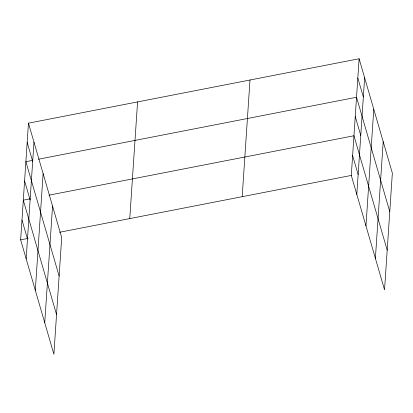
<?xml version="1.0" encoding="UTF-8"?>
<svg xmlns="http://www.w3.org/2000/svg" width="413" height="413" viewBox="0 0 413 413"><rect width="100%" height="100%" fill="white"/><g stroke="black" fill="none" stroke-linecap="round" stroke-linejoin="round"><path stroke-width="0.62" d="M28.461 123.167L61.697 237.568L53.886 354.251L20.65 239.845L28.461 123.167L359.114 58.749L392.35 173.155L384.539 289.833L351.303 175.432L359.114 58.749M26.164 258.822L33.974 142.139M35.312 290.313L43.122 173.63M44.738 322.76L52.549 206.077M129.765 218.585L137.575 101.908M242.188 196.686L249.999 80.008M356.817 194.404L364.627 77.727M365.964 225.896L373.775 109.218M375.391 258.342L383.202 141.664M32.782 160.327L25.885 161.669L59.121 276.075M38.424 159.227L356.533 97.256L389.774 211.657M30.206 198.829L23.304 200.176L56.545 314.577M49.018 195.163L353.956 135.758L387.193 250.164M20.65 239.845L28.177 238.378M59.529 232.271L351.303 175.432M357.823 78.005L363.337 96.978M355.247 116.507L360.761 135.485M352.63 155.593L358.143 174.57M27.17 142.418L32.684 161.39M24.594 180.92L30.108 199.897M21.977 220.01L27.49 238.982"/></g></svg>
